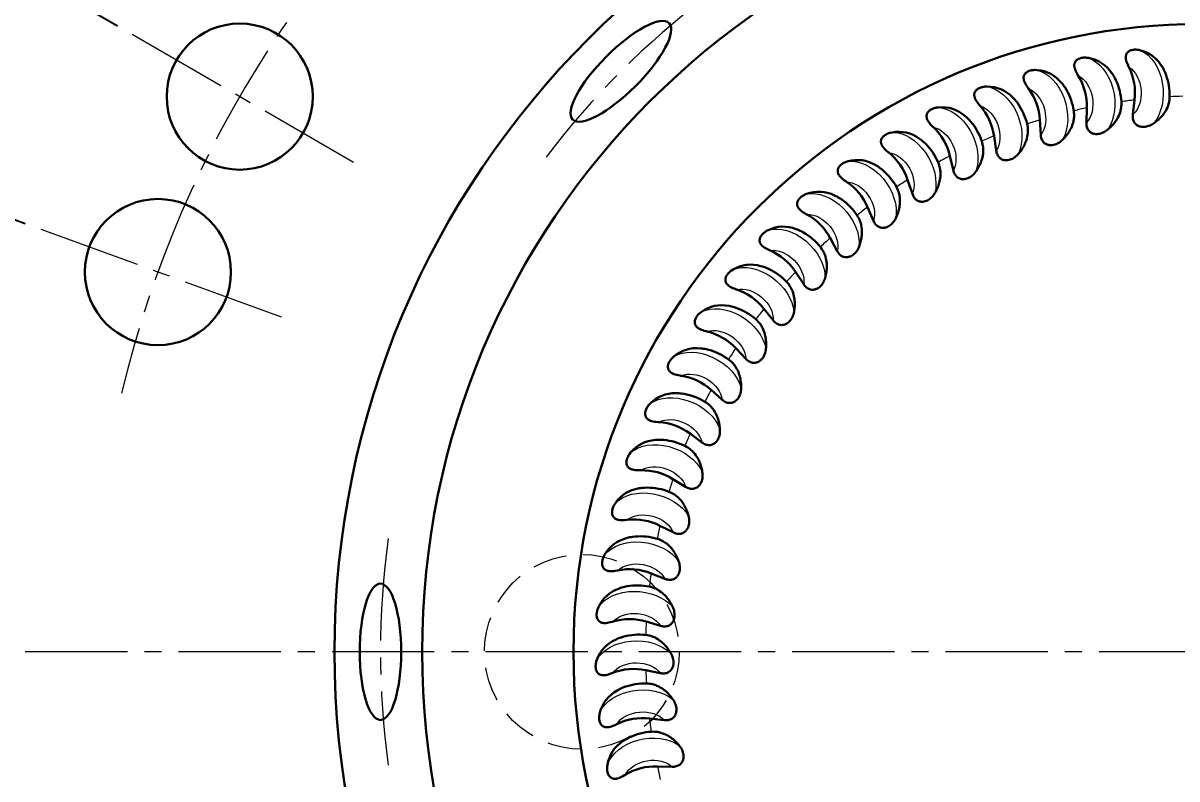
# Model space of a CAD drawing. Extents: x 89 to 510, y -61 to 440.
# Drawn here: x 173.3 to 232.6, y 195.7 to 234.5 of the extents above; entities that cross this region are included whole.
import ezdxf

# ---------------------------------------------------------------- set-up
doc = ezdxf.new("R2010")
doc.units = 0
doc.header["$LTSCALE"] = 7
doc.header["$MEASUREMENT"] = 0
doc.linetypes.add('CENTER2', pattern=[1.125, 0.75, -0.125, 0.125, -0.125])
doc.linetypes.add('HIDDEN', pattern=[0.375, 0.25, -0.125])
doc.layers.get('0').update_dxf_attribs({"linetype": 'CONTINUOUS', "lineweight": 15})
for name, color, linetype, lineweight in [('1', 1, 'CENTER2', 15), ('2', 2, 'HIDDEN', 15), ('3', 3, 'CONTINUOUS', 30), ('8', 252, 'CONTINUOUS', 15)]:
    doc.layers.add(name, color=color, linetype=linetype, lineweight=lineweight)
doc.styles.add('ITALICT', font='ITALICT.shx', dxfattribs={"width": 0.8, "height": 3})
doc.dimstyles.get("Standard").update_dxf_attribs({"dimtxt": 3, "dimasz": 3, "dimexe": 0.5, "dimexo": 0.5, "dimgap": 0.8, "dimtad": 1, "dimdsep": 46, "dimtxsty": 'ITALICT', "dimcen": 0.09, "dimazin": 2, "dimtfac": 1, "dimtmove": 0, "dimatfit": 3, "dimfxl": 1, "dimtolj": 1, "dimtzin": 0, "dimarcsym": 0})

# ---------------------------------------------------------------- blocks, each defined once
blk = doc.blocks.new('*D51')
at = {"color": 0, "lineweight": -2}
for p, q in [((178.165, 234.322), (162.994, 243.081)), ((173.432, 224.172), (156.971, 230.164))]:
    blk.add_line(p, q, dxfattribs=at)
blk.add_arc((233.807, 202.197), 81.268, 152.11518, 157.88482, dxfattribs=at)
at = {"color": 0}
for points in [[(161.538, 240.448), (162.413, 239.964), (163.427, 242.831)], [(158.985, 232.613), (158.052, 232.972), (157.44, 229.993)]]:
    blk.add_solid(points, dxfattribs=at)
at = {"color": 0, "insert": (158.069, 237.515), "char_height": 3, "attachment_point": 5, "rotation": 65, "style": 'ITALICT'}
blk.add_mtext('\\A1;10°', dxfattribs=at)
blk = doc.blocks.new('*D52')
at = {"color": 0, "lineweight": -2}
for p, q in [((173.432, 224.172), (156.954, 230.17)), ((170.807, 202.197), (152.021, 202.197))]:
    blk.add_line(p, q, dxfattribs=at)
blk.add_arc((233.807, 202.197), 81.286, 162.11471, 177.88529, dxfattribs=at)
at = {"color": 0}
for points in [[(155.977, 227.324), (156.922, 226.999), (157.423, 229.999)], [(153.077, 205.188), (152.077, 205.206), (152.521, 202.197)]]:
    blk.add_solid(points, dxfattribs=at)
at = {"color": 0, "insert": (151.491, 216.712), "char_height": 3, "attachment_point": 5, "rotation": 80, "style": 'ITALICT'}
blk.add_mtext('\\A1;20°', dxfattribs=at)
blk = doc.blocks.new('*D53')
at = {"color": 0, "lineweight": -2}
for p, q in [((181.658, 254.346), (170.053, 265.951)), ((170.807, 202.197), (143.645, 202.197))]:
    blk.add_line(p, q, dxfattribs=at)
blk.add_arc((233.807, 202.197), 89.662, 136.91715, 178.08285, dxfattribs=at)
at = {"color": 0}
for points in [[(167.962, 263.789), (168.681, 263.094), (170.407, 265.598)], [(144.696, 205.189), (143.696, 205.205), (144.145, 202.197)]]:
    blk.add_solid(points, dxfattribs=at)
at = {"color": 0, "insert": (148.846, 237.39), "char_height": 3, "attachment_point": 5, "rotation": 67.5, "style": 'ITALICT'}
blk.add_mtext('\\A1;45°', dxfattribs=at)

msp = doc.modelspace()

# ---------------------------------------------------------------- linework, layer by layer
at = {"layer": '1'}
for p, q in [((190.29, 227.322), (178.598, 234.072)), ((186.588, 219.384), (173.902, 224.001)), ((233.807, 202.197), (171.307, 202.197))]:
    msp.add_line(p, q, dxfattribs=at)
for radius, start, end in [(57, 12.67026, 166.53727), (42.14, 127.06668, 142.93332), (42.14, 172.06668, 187.93332)]:
    msp.add_arc((233.807, 202.197), radius, start, end, dxfattribs=at)
at = {"layer": '2'}
msp.add_circle((202.007, 202.197), 5, dxfattribs=at)
at = {"layer": '3'}
for centre, radius in [((233.807, 202.197), 44.5), ((233.807, 202.197), 40.001), ((184.444, 230.697), 3.75), ((233.807, 202.197), 32.23), ((180.245, 221.692), 3.75)]:
    msp.add_circle(centre, radius, dxfattribs=at)
for centre, major_axis in [((204.01, 231.994), (2.475, 2.475)), ((191.668, 202.197), (0, 3.5))]:
    msp.add_ellipse(centre, major_axis=major_axis, ratio=0.304005, dxfattribs=at)
at = {"layer": '8', "lineweight": 30, "ltscale": 0.019004}
for p, q in [((230.385, 230.527), (230.299, 229.771)), ((225.517, 229.502), (225.564, 228.743)), ((223.169, 228.675), (223.281, 227.924)), ((218.733, 226.426), (218.974, 225.705)), ((216.679, 225.02), (216.982, 224.323)), ((214.755, 223.44), (215.117, 222.772)), ((212.976, 221.699), (213.395, 221.065)), ((211.355, 219.809), (211.829, 219.214)), ((208.638, 215.643), (209.208, 215.139)), ((206.686, 211.068), (207.334, 210.67)), ((205.314, 203.746), (206.043, 203.53)), ((205.478, 198.775), (206.233, 198.688))]:
    msp.add_line(p, q, dxfattribs=at)
at = {"layer": '8', "lineweight": 30, "ltscale": 0.019005}
for p, q in [((227.929, 230.12), (227.909, 229.361)), ((220.902, 227.647), (221.079, 226.908)), ((209.906, 217.785), (210.429, 217.233)), ((207.562, 213.398), (208.173, 212.945)), ((206.016, 208.67), (206.696, 208.331)), ((205.558, 206.223), (206.265, 205.945)), ((205.288, 201.257), (206.033, 201.105)), ((205.884, 196.318), (206.644, 196.298))]:
    msp.add_line(p, q, dxfattribs=at)
at = {"layer": '8', "lineweight": 30}
for points in [[(230.691, 233.073), (230.602, 233.093), (230.557, 233.1), (230.511, 233.105), (230.466, 233.109), (230.42, 233.109), (230.375, 233.108), (230.33, 233.104), (230.287, 233.097), (230.244, 233.088), (230.203, 233.076), (230.164, 233.061), (230.128, 233.043), (230.094, 233.023), (230.063, 233.001), (230.036, 232.976), (230.011, 232.949), (229.991, 232.92), (229.974, 232.89), (229.96, 232.859), (229.949, 232.827), (229.941, 232.794), (229.936, 232.76), (229.934, 232.726), (229.934, 232.691), (229.937, 232.656), (229.941, 232.621), (229.956, 232.551), (229.976, 232.481), (230.001, 232.411), (230.03, 232.342), (230.078, 232.24), (230.094, 232.206)], [(228.012, 232.684), (227.921, 232.696), (227.876, 232.699), (227.83, 232.701), (227.784, 232.7), (227.739, 232.697), (227.694, 232.691), (227.65, 232.683), (227.607, 232.673), (227.565, 232.66), (227.526, 232.644), (227.488, 232.626), (227.453, 232.605), (227.421, 232.582), (227.393, 232.557), (227.367, 232.53), (227.346, 232.501), (227.328, 232.471), (227.313, 232.439), (227.302, 232.407), (227.294, 232.374), (227.289, 232.34), (227.287, 232.306), (227.288, 232.272), (227.291, 232.237), (227.297, 232.203), (227.304, 232.168), (227.325, 232.099), (227.351, 232.031), (227.383, 231.964), (227.417, 231.898), (227.474, 231.801), (227.493, 231.769)], [(225.377, 232.063), (225.286, 232.067), (225.24, 232.066), (225.194, 232.063), (225.149, 232.059), (225.104, 232.052), (225.06, 232.042), (225.016, 232.031), (224.974, 232.017), (224.934, 232), (224.896, 231.981), (224.86, 231.96), (224.827, 231.936), (224.797, 231.91), (224.771, 231.883), (224.748, 231.853), (224.729, 231.823), (224.714, 231.791), (224.702, 231.758), (224.694, 231.725), (224.689, 231.691), (224.687, 231.657), (224.688, 231.623), (224.692, 231.589), (224.698, 231.555), (224.706, 231.521), (224.717, 231.487), (224.743, 231.421), (224.776, 231.355), (224.813, 231.291), (224.853, 231.228), (224.918, 231.136), (224.94, 231.106)], [(229.221, 231.897), (229.259, 231.84), (229.296, 231.781), (229.332, 231.721), (229.365, 231.66), (229.428, 231.534), (229.485, 231.404), (229.536, 231.271), (229.58, 231.135), (229.618, 230.997), (229.65, 230.857), (229.676, 230.717), (229.695, 230.577), (229.707, 230.436)], [(231.827, 232.184), (231.86, 232.123), (231.892, 232.062), (231.922, 231.998), (231.95, 231.935), (232.002, 231.804), (232.047, 231.669), (232.086, 231.532), (232.118, 231.393), (232.144, 231.252), (232.164, 231.111), (232.177, 230.969), (232.184, 230.827), (232.184, 230.686)], [(222.806, 231.214), (222.715, 231.211), (222.669, 231.206), (222.624, 231.199), (222.579, 231.19), (222.535, 231.179), (222.492, 231.166), (222.45, 231.151), (222.409, 231.133), (222.371, 231.113), (222.334, 231.091), (222.3, 231.067), (222.269, 231.04), (222.242, 231.012), (222.218, 230.982), (222.198, 230.951), (222.182, 230.919), (222.169, 230.886), (222.16, 230.852), (222.155, 230.818), (222.153, 230.784), (222.154, 230.75), (222.158, 230.716), (222.165, 230.683), (222.174, 230.649), (222.185, 230.616), (222.199, 230.584), (222.231, 230.519), (222.269, 230.457), (222.311, 230.396), (222.357, 230.337), (222.429, 230.251), (222.454, 230.223)], [(226.65, 231.384), (226.693, 231.33), (226.735, 231.275), (226.775, 231.218), (226.814, 231.16), (226.888, 231.04), (226.956, 230.916), (227.018, 230.788), (227.074, 230.656), (227.124, 230.522), (227.168, 230.386), (227.206, 230.249), (227.237, 230.11), (227.262, 229.972)], [(224.133, 230.65), (224.181, 230.6), (224.228, 230.548), (224.273, 230.495), (224.317, 230.441), (224.401, 230.328), (224.479, 230.21), (224.552, 230.087), (224.619, 229.961), (224.681, 229.832), (224.737, 229.7), (224.786, 229.566), (224.829, 229.431), (224.866, 229.295)], [(229.707, 230.436), (229.71, 230.35), (229.708, 230.263), (229.702, 230.189), (229.693, 230.116), (229.682, 230.054), (229.668, 229.992), (229.654, 229.939), (229.637, 229.886), (229.603, 229.791), (229.567, 229.706), (229.528, 229.628), (229.489, 229.557), (229.448, 229.491), (229.406, 229.429), (229.363, 229.371), (229.32, 229.316), (229.276, 229.265), (229.232, 229.215), (229.143, 229.124), (229.052, 229.042), (229.006, 229.003)], [(232.184, 230.686), (232.18, 230.6), (232.17, 230.513), (232.158, 230.44), (232.142, 230.368), (232.125, 230.307), (232.106, 230.248), (232.087, 230.195), (232.066, 230.144), (232.024, 230.052), (231.98, 229.971), (231.935, 229.897), (231.89, 229.829), (231.843, 229.767), (231.796, 229.709), (231.749, 229.655), (231.701, 229.604), (231.653, 229.556), (231.604, 229.511), (231.507, 229.429), (231.409, 229.354), (231.36, 229.319)], [(220.319, 230.145), (220.228, 230.133), (220.183, 230.125), (220.139, 230.114), (220.095, 230.101), (220.052, 230.087), (220.01, 230.07), (219.969, 230.051), (219.931, 230.03), (219.894, 230.006), (219.86, 229.981), (219.828, 229.954), (219.8, 229.925), (219.775, 229.894), (219.754, 229.862), (219.736, 229.83), (219.723, 229.796), (219.713, 229.762), (219.707, 229.728), (219.705, 229.694), (219.706, 229.66), (219.71, 229.626), (219.717, 229.593), (219.726, 229.56), (219.738, 229.527), (219.753, 229.495), (219.769, 229.464), (219.807, 229.403), (219.85, 229.344), (219.897, 229.287), (219.948, 229.232), (220.027, 229.153), (220.055, 229.127)], [(227.262, 229.972), (227.272, 229.885), (227.278, 229.799), (227.278, 229.725), (227.275, 229.651), (227.269, 229.588), (227.261, 229.526), (227.252, 229.471), (227.24, 229.417), (227.214, 229.32), (227.185, 229.232), (227.154, 229.151), (227.12, 229.077), (227.085, 229.007), (227.049, 228.942), (227.012, 228.88), (226.974, 228.822), (226.934, 228.767), (226.895, 228.714), (226.813, 228.615), (226.73, 228.525), (226.688, 228.482)], [(221.69, 229.698), (221.742, 229.652), (221.793, 229.605), (221.843, 229.556), (221.891, 229.506), (221.985, 229.401), (222.073, 229.29), (222.157, 229.174), (222.235, 229.055), (222.307, 228.931), (222.374, 228.805), (222.435, 228.676), (222.49, 228.545), (222.538, 228.413)], [(224.866, 229.295), (224.884, 229.211), (224.897, 229.125), (224.904, 229.051), (224.907, 228.977), (224.907, 228.914), (224.904, 228.851), (224.899, 228.796), (224.893, 228.741), (224.876, 228.642), (224.854, 228.552), (224.83, 228.469), (224.803, 228.391), (224.774, 228.319), (224.744, 228.251), (224.712, 228.186), (224.679, 228.125), (224.645, 228.067), (224.61, 228.011), (224.538, 227.905), (224.462, 227.808), (224.424, 227.762)], [(227.909, 229.361), (227.909, 229.311), (227.912, 229.262), (227.919, 229.205), (227.931, 229.148), (227.946, 229.098), (227.967, 229.05), (227.986, 229.014), (228.008, 228.981), (228.027, 228.956), (228.047, 228.933), (228.085, 228.896), (228.122, 228.868), (228.159, 228.845), (228.195, 228.827), (228.23, 228.812), (228.264, 228.801), (228.299, 228.792), (228.332, 228.785), (228.399, 228.777), (228.464, 228.777), (228.527, 228.782), (228.59, 228.793), (228.652, 228.809), (228.713, 228.83), (228.773, 228.855), (228.833, 228.885), (228.891, 228.919), (228.949, 228.959), (229.006, 229.003)], [(230.299, 229.771), (230.294, 229.722), (230.293, 229.672), (230.295, 229.615), (230.302, 229.558), (230.313, 229.507), (230.329, 229.457), (230.345, 229.42), (230.364, 229.384), (230.381, 229.358), (230.399, 229.333), (230.434, 229.293), (230.469, 229.262), (230.503, 229.236), (230.537, 229.215), (230.571, 229.197), (230.604, 229.183), (230.637, 229.171), (230.67, 229.161), (230.736, 229.148), (230.8, 229.141), (230.865, 229.141), (230.928, 229.147), (230.991, 229.157), (231.054, 229.172), (231.116, 229.192), (231.178, 229.217), (231.239, 229.246), (231.3, 229.28), (231.36, 229.319)], [(217.934, 228.863), (217.845, 228.844), (217.801, 228.831), (217.758, 228.817), (217.715, 228.8), (217.674, 228.782), (217.633, 228.761), (217.595, 228.739), (217.558, 228.714), (217.523, 228.688), (217.491, 228.66), (217.462, 228.63), (217.436, 228.598), (217.414, 228.566), (217.396, 228.532), (217.381, 228.498), (217.371, 228.463), (217.364, 228.429), (217.361, 228.394), (217.362, 228.36), (217.366, 228.326), (217.373, 228.293), (217.383, 228.26), (217.395, 228.228), (217.41, 228.197), (217.427, 228.166), (217.446, 228.136), (217.489, 228.079), (217.537, 228.024), (217.589, 227.972), (217.644, 227.921), (217.731, 227.849), (217.76, 227.826)], [(225.564, 228.743), (225.568, 228.694), (225.575, 228.645), (225.587, 228.588), (225.604, 228.533), (225.624, 228.485), (225.649, 228.439), (225.671, 228.405), (225.696, 228.373), (225.716, 228.35), (225.739, 228.329), (225.78, 228.296), (225.82, 228.271), (225.858, 228.251), (225.895, 228.236), (225.931, 228.225), (225.967, 228.216), (226.002, 228.21), (226.036, 228.207), (226.103, 228.205), (226.167, 228.21), (226.23, 228.221), (226.292, 228.237), (226.353, 228.258), (226.412, 228.284), (226.469, 228.315), (226.526, 228.35), (226.581, 228.389), (226.635, 228.433), (226.688, 228.482)], [(219.339, 228.537), (219.395, 228.496), (219.45, 228.454), (219.504, 228.409), (219.557, 228.363), (219.659, 228.267), (219.757, 228.164), (219.85, 228.056), (219.938, 227.944), (220.021, 227.827), (220.099, 227.707), (220.17, 227.584), (220.236, 227.459), (220.296, 227.331)], [(222.538, 228.413), (222.564, 228.33), (222.584, 228.246), (222.597, 228.173), (222.607, 228.1), (222.612, 228.037), (222.615, 227.974), (222.615, 227.918), (222.613, 227.863), (222.605, 227.763), (222.592, 227.671), (222.575, 227.586), (222.555, 227.507), (222.532, 227.432), (222.508, 227.362), (222.482, 227.295), (222.454, 227.231), (222.425, 227.169), (222.395, 227.111), (222.332, 227), (222.266, 226.896), (222.232, 226.847)], [(223.281, 227.924), (223.29, 227.875), (223.301, 227.827), (223.318, 227.772), (223.34, 227.718), (223.364, 227.672), (223.393, 227.628), (223.418, 227.596), (223.445, 227.567), (223.468, 227.546), (223.492, 227.526), (223.536, 227.497), (223.577, 227.476), (223.617, 227.459), (223.656, 227.448), (223.693, 227.439), (223.729, 227.434), (223.764, 227.431), (223.799, 227.43), (223.865, 227.434), (223.929, 227.445), (223.991, 227.462), (224.051, 227.483), (224.109, 227.51), (224.166, 227.54), (224.221, 227.576), (224.274, 227.616), (224.326, 227.66), (224.376, 227.708), (224.424, 227.762)], [(215.671, 227.378), (215.584, 227.351), (215.541, 227.335), (215.499, 227.316), (215.458, 227.296), (215.418, 227.274), (215.38, 227.251), (215.343, 227.225), (215.308, 227.197), (215.276, 227.168), (215.247, 227.137), (215.221, 227.105), (215.198, 227.071), (215.178, 227.037), (215.163, 227.002), (215.152, 226.966), (215.144, 226.931), (215.141, 226.896), (215.141, 226.861), (215.144, 226.827), (215.151, 226.794), (215.161, 226.761), (215.174, 226.73), (215.189, 226.699), (215.206, 226.669), (215.226, 226.64), (215.247, 226.612), (215.295, 226.558), (215.348, 226.508), (215.404, 226.46), (215.464, 226.415), (215.556, 226.35), (215.587, 226.329)], [(217.099, 227.176), (217.158, 227.14), (217.216, 227.103), (217.274, 227.063), (217.33, 227.022), (217.441, 226.934), (217.547, 226.841), (217.649, 226.741), (217.747, 226.637), (217.84, 226.528), (217.927, 226.415), (218.01, 226.299), (218.086, 226.18), (218.157, 226.058)], [(220.296, 227.331), (220.329, 227.251), (220.356, 227.168), (220.376, 227.097), (220.392, 227.025), (220.403, 226.963), (220.411, 226.9), (220.416, 226.845), (220.419, 226.79), (220.419, 226.689), (220.414, 226.597), (220.404, 226.511), (220.391, 226.43), (220.376, 226.354), (220.358, 226.281), (220.337, 226.212), (220.315, 226.146), (220.292, 226.082), (220.267, 226.021), (220.214, 225.905), (220.157, 225.796), (220.127, 225.744)], [(221.079, 226.908), (221.092, 226.86), (221.108, 226.813), (221.129, 226.76), (221.156, 226.709), (221.184, 226.665), (221.216, 226.623), (221.244, 226.594), (221.273, 226.567), (221.298, 226.548), (221.324, 226.531), (221.37, 226.506), (221.413, 226.488), (221.454, 226.475), (221.494, 226.467), (221.531, 226.462), (221.568, 226.459), (221.603, 226.46), (221.637, 226.462), (221.703, 226.472), (221.766, 226.488), (221.827, 226.51), (221.885, 226.537), (221.94, 226.568), (221.994, 226.604), (222.045, 226.644), (222.095, 226.688), (222.143, 226.736), (222.188, 226.789), (222.232, 226.847)], [(213.545, 225.702), (213.461, 225.667), (213.419, 225.647), (213.379, 225.625), (213.34, 225.602), (213.302, 225.576), (213.266, 225.549), (213.232, 225.52), (213.2, 225.49), (213.17, 225.458), (213.144, 225.424), (213.12, 225.39), (213.1, 225.354), (213.084, 225.318), (213.072, 225.282), (213.064, 225.246), (213.059, 225.21), (213.059, 225.175), (213.062, 225.141), (213.069, 225.107), (213.078, 225.074), (213.091, 225.043), (213.106, 225.012), (213.124, 224.983), (213.144, 224.955), (213.166, 224.927), (213.19, 224.901), (213.242, 224.852), (213.299, 224.806), (213.36, 224.764), (213.423, 224.724), (213.52, 224.668), (213.553, 224.65)], [(218.157, 226.058), (218.196, 225.98), (218.231, 225.901), (218.257, 225.832), (218.279, 225.761), (218.295, 225.7), (218.309, 225.639), (218.319, 225.584), (218.327, 225.529), (218.336, 225.429), (218.338, 225.336), (218.336, 225.25), (218.33, 225.168), (218.321, 225.091), (218.31, 225.017), (218.296, 224.947), (218.28, 224.879), (218.262, 224.814), (218.242, 224.75), (218.2, 224.63), (218.152, 224.517), (218.127, 224.462)], [(218.974, 225.705), (218.991, 225.658), (219.011, 225.613), (219.037, 225.562), (219.067, 225.513), (219.099, 225.471), (219.135, 225.433), (219.165, 225.406), (219.197, 225.382), (219.223, 225.365), (219.25, 225.35), (219.299, 225.329), (219.343, 225.315), (219.385, 225.306), (219.425, 225.301), (219.463, 225.299), (219.5, 225.3), (219.535, 225.304), (219.569, 225.309), (219.634, 225.325), (219.695, 225.346), (219.753, 225.373), (219.809, 225.405), (219.861, 225.441), (219.912, 225.481), (219.96, 225.526), (220.005, 225.574), (220.048, 225.626), (220.089, 225.683), (220.127, 225.744)], [(214.985, 225.625), (215.048, 225.594), (215.109, 225.562), (215.17, 225.527), (215.229, 225.491), (215.347, 225.414), (215.461, 225.33), (215.571, 225.24), (215.678, 225.144), (215.78, 225.044), (215.877, 224.939), (215.969, 224.83), (216.056, 224.718), (216.137, 224.603)], [(216.137, 224.603), (216.183, 224.529), (216.225, 224.453), (216.256, 224.386), (216.285, 224.318), (216.306, 224.259), (216.325, 224.199), (216.339, 224.145), (216.352, 224.091), (216.37, 223.992), (216.381, 223.9), (216.386, 223.814), (216.387, 223.732), (216.385, 223.654), (216.38, 223.58), (216.372, 223.508), (216.362, 223.439), (216.35, 223.373), (216.336, 223.308), (216.304, 223.184), (216.267, 223.067), (216.246, 223.011)], [(216.982, 224.323), (217.003, 224.278), (217.026, 224.234), (217.057, 224.185), (217.091, 224.14), (217.127, 224.101), (217.166, 224.066), (217.198, 224.042), (217.232, 224.02), (217.26, 224.006), (217.288, 223.993), (217.338, 223.977), (217.384, 223.966), (217.426, 223.961), (217.466, 223.96), (217.504, 223.961), (217.541, 223.965), (217.575, 223.972), (217.609, 223.98), (217.672, 224.001), (217.731, 224.028), (217.787, 224.06), (217.839, 224.096), (217.889, 224.137), (217.935, 224.182), (217.979, 224.23), (218.02, 224.282), (218.059, 224.338), (218.094, 224.398), (218.127, 224.462)], [(211.574, 223.846), (211.493, 223.804), (211.453, 223.781), (211.415, 223.756), (211.378, 223.729), (211.343, 223.7), (211.309, 223.67), (211.277, 223.638), (211.248, 223.605), (211.222, 223.571), (211.198, 223.535), (211.178, 223.499), (211.161, 223.461), (211.148, 223.424), (211.139, 223.387), (211.134, 223.35), (211.133, 223.314), (211.135, 223.279), (211.141, 223.245), (211.151, 223.212), (211.163, 223.181), (211.179, 223.15), (211.197, 223.121), (211.217, 223.093), (211.24, 223.067), (211.264, 223.042), (211.29, 223.018), (211.346, 222.973), (211.407, 222.933), (211.471, 222.896), (211.537, 222.862), (211.639, 222.814), (211.674, 222.799)], [(213.015, 223.895), (213.08, 223.87), (213.144, 223.843), (213.207, 223.814), (213.27, 223.783), (213.394, 223.716), (213.515, 223.643), (213.633, 223.563), (213.747, 223.477), (213.857, 223.386), (213.963, 223.29), (214.065, 223.19), (214.161, 223.085), (214.251, 222.978)], [(214.251, 222.978), (214.304, 222.908), (214.352, 222.836), (214.389, 222.772), (214.423, 222.707), (214.45, 222.65), (214.474, 222.591), (214.493, 222.539), (214.51, 222.486), (214.537, 222.389), (214.555, 222.299), (214.568, 222.213), (214.577, 222.132), (214.581, 222.054), (214.582, 221.98), (214.581, 221.908), (214.577, 221.838), (214.571, 221.771), (214.563, 221.705), (214.541, 221.579), (214.515, 221.459), (214.499, 221.401)], [(215.117, 222.772), (215.142, 222.729), (215.169, 222.688), (215.204, 222.642), (215.243, 222.599), (215.281, 222.564), (215.323, 222.532), (215.357, 222.511), (215.393, 222.493), (215.422, 222.481), (215.451, 222.471), (215.502, 222.458), (215.549, 222.452), (215.592, 222.451), (215.632, 222.453), (215.67, 222.458), (215.705, 222.465), (215.739, 222.474), (215.772, 222.485), (215.833, 222.512), (215.89, 222.544), (215.942, 222.581), (215.991, 222.621), (216.037, 222.666), (216.08, 222.715), (216.119, 222.767), (216.155, 222.822), (216.189, 222.881), (216.219, 222.944), (216.246, 223.011)], [(209.771, 221.826), (209.694, 221.777), (209.657, 221.75), (209.621, 221.722), (209.587, 221.692), (209.554, 221.66), (209.523, 221.627), (209.495, 221.593), (209.468, 221.557), (209.445, 221.521), (209.424, 221.483), (209.407, 221.445), (209.394, 221.407), (209.384, 221.369), (209.379, 221.331), (209.377, 221.294), (209.379, 221.258), (209.384, 221.223), (209.393, 221.19), (209.405, 221.158), (209.421, 221.127), (209.439, 221.098), (209.459, 221.071), (209.482, 221.045), (209.506, 221.021), (209.533, 220.998), (209.561, 220.976), (209.621, 220.937), (209.685, 220.902), (209.752, 220.87), (209.821, 220.842), (209.927, 220.803), (209.962, 220.791)], [(211.203, 222), (211.27, 221.981), (211.336, 221.96), (211.401, 221.937), (211.467, 221.911), (211.596, 221.855), (211.723, 221.792), (211.847, 221.723), (211.969, 221.647), (212.086, 221.566), (212.2, 221.48), (212.31, 221.389), (212.415, 221.294), (212.515, 221.194)], [(212.515, 221.194), (212.573, 221.13), (212.627, 221.062), (212.67, 221.002), (212.71, 220.939), (212.741, 220.885), (212.77, 220.829), (212.794, 220.778), (212.815, 220.727), (212.85, 220.633), (212.877, 220.544), (212.897, 220.46), (212.913, 220.38), (212.924, 220.303), (212.931, 220.229), (212.936, 220.157), (212.938, 220.087), (212.938, 220.019), (212.936, 219.953), (212.925, 219.826), (212.909, 219.704), (212.899, 219.645)], [(213.395, 221.065), (213.424, 221.024), (213.454, 220.985), (213.493, 220.943), (213.535, 220.903), (213.577, 220.871), (213.621, 220.844), (213.657, 220.825), (213.694, 220.81), (213.724, 220.801), (213.754, 220.794), (213.806, 220.786), (213.853, 220.784), (213.896, 220.786), (213.936, 220.792), (213.973, 220.8), (214.008, 220.81), (214.041, 220.822), (214.072, 220.836), (214.131, 220.868), (214.185, 220.905), (214.234, 220.946), (214.279, 220.991), (214.321, 221.039), (214.359, 221.091), (214.394, 221.147), (214.425, 221.205), (214.453, 221.267), (214.478, 221.332), (214.499, 221.401)], [(209.563, 219.955), (209.631, 219.942), (209.699, 219.926), (209.766, 219.909), (209.833, 219.889), (209.967, 219.845), (210.099, 219.793), (210.229, 219.735), (210.356, 219.67), (210.481, 219.6), (210.602, 219.523), (210.719, 219.442), (210.832, 219.356), (210.94, 219.266)], [(208.152, 219.656), (208.08, 219.601), (208.045, 219.571), (208.012, 219.54), (207.98, 219.507), (207.95, 219.473), (207.922, 219.437), (207.897, 219.4), (207.874, 219.362), (207.853, 219.324), (207.836, 219.285), (207.823, 219.245), (207.813, 219.206), (207.806, 219.167), (207.804, 219.129), (207.805, 219.092), (207.81, 219.056), (207.819, 219.022), (207.831, 218.989), (207.846, 218.959), (207.864, 218.93), (207.884, 218.902), (207.907, 218.877), (207.932, 218.853), (207.958, 218.831), (207.987, 218.811), (208.017, 218.792), (208.08, 218.757), (208.146, 218.728), (208.216, 218.703), (208.287, 218.68), (208.396, 218.651), (208.432, 218.642)], [(210.94, 219.266), (211.004, 219.207), (211.063, 219.144), (211.111, 219.088), (211.156, 219.029), (211.192, 218.977), (211.226, 218.924), (211.254, 218.876), (211.28, 218.827), (211.323, 218.736), (211.357, 218.65), (211.385, 218.568), (211.407, 218.49), (211.425, 218.414), (211.439, 218.341), (211.45, 218.269), (211.458, 218.2), (211.464, 218.133), (211.467, 218.067), (211.468, 217.939), (211.463, 217.816), (211.458, 217.756)], [(211.829, 219.214), (211.86, 219.176), (211.894, 219.14), (211.937, 219.101), (211.982, 219.065), (212.026, 219.037), (212.073, 219.013), (212.11, 218.998), (212.149, 218.987), (212.179, 218.98), (212.21, 218.975), (212.262, 218.972), (212.309, 218.974), (212.351, 218.98), (212.391, 218.989), (212.427, 219), (212.461, 219.014), (212.493, 219.029), (212.523, 219.045), (212.579, 219.082), (212.629, 219.123), (212.674, 219.169), (212.715, 219.217), (212.753, 219.269), (212.786, 219.324), (212.816, 219.382), (212.842, 219.443), (212.865, 219.508), (212.884, 219.575), (212.899, 219.645)], [(208.108, 217.774), (208.177, 217.767), (208.245, 217.757), (208.314, 217.746), (208.383, 217.732), (208.52, 217.7), (208.656, 217.66), (208.79, 217.613), (208.923, 217.56), (209.053, 217.5), (209.18, 217.435), (209.304, 217.364), (209.424, 217.289), (209.539, 217.208)], [(210.429, 217.233), (210.464, 217.199), (210.501, 217.166), (210.547, 217.13), (210.595, 217.099), (210.641, 217.075), (210.69, 217.055), (210.728, 217.043), (210.768, 217.035), (210.799, 217.031), (210.83, 217.029), (210.882, 217.03), (210.929, 217.036), (210.97, 217.046), (211.009, 217.058), (211.044, 217.073), (211.076, 217.089), (211.107, 217.107), (211.136, 217.126), (211.188, 217.168), (211.234, 217.213), (211.275, 217.262), (211.312, 217.314), (211.345, 217.369), (211.373, 217.427), (211.398, 217.488), (211.419, 217.551), (211.436, 217.616), (211.449, 217.685), (211.458, 217.756)], [(206.728, 217.354), (206.661, 217.293), (206.629, 217.26), (206.598, 217.225), (206.57, 217.19), (206.543, 217.153), (206.518, 217.115), (206.496, 217.076), (206.476, 217.037), (206.459, 216.997), (206.446, 216.956), (206.436, 216.916), (206.429, 216.876), (206.426, 216.836), (206.427, 216.798), (206.432, 216.761), (206.44, 216.726), (206.451, 216.693), (206.466, 216.662), (206.484, 216.632), (206.504, 216.605), (206.527, 216.58), (206.552, 216.556), (206.578, 216.535), (206.607, 216.515), (206.637, 216.497), (206.668, 216.481), (206.734, 216.452), (206.803, 216.429), (206.875, 216.409), (206.948, 216.393), (207.059, 216.374), (207.096, 216.368)], [(209.539, 217.208), (209.608, 217.155), (209.673, 217.097), (209.726, 217.045), (209.776, 216.991), (209.816, 216.943), (209.854, 216.893), (209.886, 216.847), (209.916, 216.801), (209.967, 216.714), (210.009, 216.631), (210.043, 216.552), (210.073, 216.475), (210.097, 216.401), (210.117, 216.33), (210.135, 216.26), (210.149, 216.192), (210.16, 216.125), (210.169, 216.059), (210.182, 215.932), (210.187, 215.809), (210.187, 215.749)], [(209.208, 215.139), (209.246, 215.107), (209.285, 215.077), (209.334, 215.046), (209.384, 215.019), (209.433, 214.999), (209.483, 214.984), (209.522, 214.975), (209.562, 214.971), (209.593, 214.969), (209.624, 214.97), (209.677, 214.976), (209.722, 214.986), (209.763, 214.999), (209.8, 215.015), (209.834, 215.032), (209.865, 215.051), (209.894, 215.072), (209.921, 215.093), (209.969, 215.139), (210.011, 215.189), (210.048, 215.241), (210.08, 215.296), (210.108, 215.354), (210.131, 215.414), (210.151, 215.476), (210.166, 215.541), (210.177, 215.608), (210.184, 215.677), (210.187, 215.749)], [(206.848, 215.475), (206.917, 215.474), (206.986, 215.47), (207.056, 215.465), (207.126, 215.457), (207.265, 215.437), (207.404, 215.409), (207.542, 215.374), (207.679, 215.332), (207.813, 215.285), (207.946, 215.231), (208.075, 215.171), (208.201, 215.106), (208.323, 215.036)], [(208.323, 215.036), (208.396, 214.989), (208.466, 214.937), (208.523, 214.89), (208.578, 214.84), (208.622, 214.795), (208.665, 214.749), (208.7, 214.707), (208.735, 214.663), (208.793, 214.581), (208.841, 214.502), (208.883, 214.426), (208.918, 214.352), (208.949, 214.281), (208.976, 214.211), (208.999, 214.143), (209.019, 214.076), (209.036, 214.011), (209.051, 213.946), (209.074, 213.821), (209.09, 213.699), (209.096, 213.639)], [(205.51, 214.936), (205.448, 214.869), (205.419, 214.834), (205.392, 214.797), (205.367, 214.759), (205.343, 214.72), (205.322, 214.68), (205.303, 214.639), (205.287, 214.598), (205.274, 214.557), (205.264, 214.515), (205.257, 214.474), (205.254, 214.434), (205.255, 214.394), (205.259, 214.356), (205.267, 214.32), (205.278, 214.286), (205.292, 214.254), (205.309, 214.224), (205.33, 214.196), (205.352, 214.17), (205.377, 214.147), (205.404, 214.126), (205.433, 214.107), (205.463, 214.09), (205.494, 214.074), (205.527, 214.061), (205.595, 214.038), (205.666, 214.021), (205.739, 214.008), (205.813, 213.998), (205.925, 213.989), (205.962, 213.986)], [(208.173, 212.945), (208.214, 212.917), (208.256, 212.891), (208.307, 212.864), (208.36, 212.842), (208.41, 212.826), (208.461, 212.815), (208.501, 212.81), (208.541, 212.809), (208.572, 212.81), (208.603, 212.813), (208.655, 212.824), (208.699, 212.838), (208.739, 212.855), (208.774, 212.874), (208.806, 212.894), (208.836, 212.916), (208.863, 212.939), (208.888, 212.962), (208.932, 213.012), (208.97, 213.065), (209.002, 213.121), (209.029, 213.178), (209.052, 213.238), (209.07, 213.3), (209.083, 213.364), (209.093, 213.43), (209.098, 213.497), (209.099, 213.567), (209.096, 213.639)], [(205.793, 213.075), (205.862, 213.08), (205.932, 213.082), (206.001, 213.083), (206.071, 213.081), (206.212, 213.073), (206.353, 213.057), (206.493, 213.035), (206.633, 213.005), (206.772, 212.969), (206.908, 212.927), (207.043, 212.879), (207.174, 212.825), (207.302, 212.766)], [(207.302, 212.766), (207.378, 212.725), (207.452, 212.68), (207.513, 212.638), (207.572, 212.593), (207.62, 212.552), (207.666, 212.51), (207.706, 212.471), (207.744, 212.43), (207.808, 212.353), (207.864, 212.279), (207.912, 212.207), (207.954, 212.137), (207.991, 212.068), (208.023, 212.001), (208.052, 211.935), (208.078, 211.871), (208.101, 211.807), (208.121, 211.744), (208.155, 211.621), (208.182, 211.501), (208.192, 211.442)], [(204.507, 212.421), (204.452, 212.349), (204.426, 212.311), (204.402, 212.272), (204.38, 212.232), (204.36, 212.192), (204.342, 212.15), (204.327, 212.108), (204.315, 212.065), (204.305, 212.023), (204.299, 211.981), (204.296, 211.939), (204.296, 211.898), (204.3, 211.859), (204.308, 211.822), (204.319, 211.786), (204.333, 211.753), (204.35, 211.722), (204.37, 211.694), (204.392, 211.668), (204.417, 211.645), (204.444, 211.624), (204.472, 211.605), (204.503, 211.589), (204.534, 211.574), (204.567, 211.562), (204.6, 211.551), (204.67, 211.534), (204.742, 211.523), (204.816, 211.517), (204.891, 211.514), (205.003, 211.514), (205.041, 211.515)], [(207.334, 210.67), (207.377, 210.646), (207.421, 210.623), (207.474, 210.601), (207.529, 210.583), (207.58, 210.572), (207.632, 210.565), (207.672, 210.564), (207.713, 210.566), (207.743, 210.57), (207.774, 210.576), (207.824, 210.591), (207.867, 210.609), (207.905, 210.629), (207.939, 210.651), (207.969, 210.674), (207.997, 210.698), (208.022, 210.724), (208.044, 210.749), (208.084, 210.803), (208.117, 210.859), (208.144, 210.917), (208.166, 210.977), (208.183, 211.039), (208.196, 211.102), (208.204, 211.167), (208.208, 211.233), (208.207, 211.301), (208.202, 211.37), (208.192, 211.442)], [(204.952, 210.592), (205.02, 210.603), (205.089, 210.611), (205.159, 210.618), (205.228, 210.623), (205.369, 210.627), (205.511, 210.623), (205.653, 210.613), (205.795, 210.596), (205.936, 210.572), (206.076, 210.542), (206.213, 210.506), (206.349, 210.463), (206.481, 210.416)], [(206.481, 210.416), (206.561, 210.382), (206.639, 210.343), (206.703, 210.307), (206.766, 210.267), (206.817, 210.231), (206.867, 210.192), (206.91, 210.157), (206.951, 210.12), (207.022, 210.049), (207.084, 209.98), (207.138, 209.912), (207.186, 209.846), (207.229, 209.781), (207.267, 209.717), (207.302, 209.654), (207.333, 209.591), (207.361, 209.53), (207.387, 209.469), (207.432, 209.349), (207.468, 209.232), (207.484, 209.174)], [(203.728, 209.829), (203.679, 209.752), (203.656, 209.712), (203.636, 209.671), (203.617, 209.629), (203.601, 209.587), (203.587, 209.544), (203.575, 209.501), (203.567, 209.457), (203.561, 209.414), (203.558, 209.372), (203.559, 209.33), (203.563, 209.289), (203.57, 209.251), (203.581, 209.214), (203.595, 209.18), (203.612, 209.148), (203.632, 209.119), (203.654, 209.092), (203.679, 209.068), (203.705, 209.047), (203.734, 209.029), (203.764, 209.013), (203.796, 208.999), (203.828, 208.987), (203.862, 208.977), (203.896, 208.97), (203.967, 208.959), (204.04, 208.955), (204.114, 208.954), (204.189, 208.958), (204.301, 208.968), (204.338, 208.972)], [(206.696, 208.331), (206.741, 208.31), (206.787, 208.292), (206.842, 208.274), (206.898, 208.261), (206.95, 208.254), (207.003, 208.252), (207.043, 208.255), (207.082, 208.26), (207.113, 208.267), (207.143, 208.275), (207.192, 208.295), (207.233, 208.316), (207.269, 208.34), (207.301, 208.364), (207.329, 208.39), (207.354, 208.417), (207.377, 208.444), (207.397, 208.472), (207.432, 208.528), (207.46, 208.587), (207.482, 208.647), (207.499, 208.709), (207.51, 208.772), (207.517, 208.836), (207.52, 208.901), (207.518, 208.967), (207.511, 209.035), (207.5, 209.104), (207.484, 209.174)], [(204.33, 208.045), (204.397, 208.062), (204.465, 208.076), (204.534, 208.089), (204.603, 208.1), (204.743, 208.116), (204.884, 208.125), (205.026, 208.127), (205.169, 208.122), (205.312, 208.111), (205.454, 208.093), (205.594, 208.069), (205.733, 208.039), (205.869, 208.003)], [(205.869, 208.003), (205.952, 207.976), (206.032, 207.944), (206.1, 207.914), (206.165, 207.879), (206.22, 207.848), (206.273, 207.814), (206.318, 207.782), (206.363, 207.749), (206.44, 207.684), (206.507, 207.621), (206.567, 207.558), (206.621, 207.496), (206.669, 207.435), (206.713, 207.375), (206.753, 207.315), (206.789, 207.256), (206.823, 207.197), (206.854, 207.139), (206.909, 207.023), (206.956, 206.91), (206.976, 206.853)], [(203.177, 207.178), (203.135, 207.097), (203.116, 207.056), (203.099, 207.013), (203.085, 206.97), (203.072, 206.926), (203.062, 206.882), (203.054, 206.838), (203.049, 206.794), (203.047, 206.751), (203.048, 206.708), (203.052, 206.666), (203.06, 206.626), (203.071, 206.589), (203.085, 206.553), (203.101, 206.52), (203.121, 206.49), (203.143, 206.462), (203.168, 206.438), (203.194, 206.416), (203.223, 206.398), (203.253, 206.382), (203.284, 206.368), (203.317, 206.357), (203.35, 206.348), (203.385, 206.342), (203.42, 206.337), (203.492, 206.333), (203.565, 206.334), (203.638, 206.341), (203.712, 206.351), (203.823, 206.37), (203.86, 206.378)], [(206.265, 205.945), (206.311, 205.928), (206.359, 205.913), (206.415, 205.901), (206.472, 205.893), (206.524, 205.89), (206.577, 205.893), (206.617, 205.899), (206.656, 205.908), (206.685, 205.917), (206.714, 205.928), (206.761, 205.952), (206.801, 205.977), (206.835, 206.003), (206.864, 206.031), (206.89, 206.059), (206.913, 206.087), (206.933, 206.116), (206.951, 206.146), (206.98, 206.206), (207.003, 206.266), (207.02, 206.328), (207.031, 206.391), (207.037, 206.455), (207.039, 206.519), (207.036, 206.584), (207.028, 206.65), (207.015, 206.717), (206.998, 206.785), (206.976, 206.853)], [(203.932, 205.454), (203.998, 205.476), (204.064, 205.497), (204.132, 205.515), (204.199, 205.532), (204.337, 205.56), (204.477, 205.582), (204.619, 205.596), (204.762, 205.604), (204.905, 205.605), (205.048, 205.599), (205.19, 205.588), (205.331, 205.57), (205.469, 205.546)], [(205.469, 205.546), (205.554, 205.526), (205.637, 205.502), (205.707, 205.477), (205.775, 205.449), (205.832, 205.422), (205.888, 205.393), (205.936, 205.365), (205.983, 205.336), (206.066, 205.278), (206.139, 205.221), (206.203, 205.164), (206.262, 205.107), (206.316, 205.05), (206.364, 204.994), (206.409, 204.938), (206.451, 204.882), (206.49, 204.826), (206.526, 204.771), (206.59, 204.661), (206.647, 204.551), (206.673, 204.497)], [(202.86, 204.49), (202.825, 204.405), (202.81, 204.362), (202.797, 204.318), (202.786, 204.274), (202.777, 204.229), (202.77, 204.185), (202.767, 204.14), (202.765, 204.096), (202.767, 204.052), (202.772, 204.01), (202.78, 203.969), (202.791, 203.93), (202.805, 203.893), (202.822, 203.859), (202.842, 203.827), (202.864, 203.799), (202.888, 203.774), (202.915, 203.751), (202.943, 203.732), (202.973, 203.716), (203.005, 203.703), (203.037, 203.692), (203.07, 203.684), (203.105, 203.678), (203.139, 203.674), (203.175, 203.673), (203.246, 203.675), (203.319, 203.683), (203.392, 203.696), (203.465, 203.712), (203.573, 203.741), (203.61, 203.752)], [(206.043, 203.53), (206.091, 203.517), (206.139, 203.507), (206.196, 203.499), (206.254, 203.496), (206.306, 203.498), (206.358, 203.506), (206.397, 203.515), (206.436, 203.527), (206.464, 203.539), (206.492, 203.553), (206.537, 203.58), (206.574, 203.609), (206.606, 203.638), (206.633, 203.668), (206.656, 203.698), (206.676, 203.729), (206.693, 203.759), (206.709, 203.79), (206.733, 203.852), (206.75, 203.915), (206.762, 203.978), (206.768, 204.041), (206.768, 204.105), (206.764, 204.17), (206.755, 204.234), (206.742, 204.299), (206.724, 204.365), (206.701, 204.431), (206.673, 204.497)], [(203.762, 202.838), (203.826, 202.866), (203.89, 202.892), (203.955, 202.916), (204.021, 202.939), (204.156, 202.979), (204.294, 203.012), (204.434, 203.039), (204.576, 203.059), (204.718, 203.073), (204.861, 203.08), (205.003, 203.081), (205.145, 203.075), (205.285, 203.063)], [(205.285, 203.063), (205.371, 203.051), (205.456, 203.034), (205.528, 203.015), (205.599, 202.993), (205.658, 202.971), (205.716, 202.947), (205.766, 202.924), (205.816, 202.899), (205.903, 202.849), (205.98, 202.798), (206.05, 202.747), (206.113, 202.695), (206.172, 202.643), (206.225, 202.591), (206.275, 202.539), (206.321, 202.487), (206.365, 202.435), (206.405, 202.383), (206.479, 202.279), (206.545, 202.175), (206.576, 202.123)], [(206.033, 201.105), (206.081, 201.096), (206.131, 201.091), (206.188, 201.088), (206.246, 201.09), (206.298, 201.097), (206.349, 201.108), (206.387, 201.121), (206.424, 201.137), (206.451, 201.151), (206.478, 201.167), (206.52, 201.198), (206.555, 201.23), (206.584, 201.262), (206.608, 201.294), (206.628, 201.326), (206.646, 201.358), (206.661, 201.39), (206.673, 201.422), (206.692, 201.486), (206.704, 201.55), (206.71, 201.614), (206.71, 201.678), (206.705, 201.741), (206.695, 201.805), (206.681, 201.869), (206.661, 201.932), (206.638, 201.996), (206.609, 202.06), (206.576, 202.123)], [(202.778, 201.784), (202.75, 201.697), (202.739, 201.652), (202.73, 201.608), (202.723, 201.562), (202.718, 201.517), (202.715, 201.472), (202.715, 201.427), (202.718, 201.383), (202.724, 201.34), (202.732, 201.298), (202.744, 201.258), (202.758, 201.22), (202.775, 201.184), (202.795, 201.152), (202.817, 201.122), (202.842, 201.096), (202.869, 201.073), (202.897, 201.053), (202.927, 201.036), (202.958, 201.023), (202.991, 201.012), (203.024, 201.005), (203.058, 200.999), (203.092, 200.997), (203.127, 200.996), (203.163, 200.997), (203.234, 201.006), (203.306, 201.02), (203.377, 201.039), (203.448, 201.062), (203.554, 201.1), (203.589, 201.114)], [(203.821, 200.217), (203.882, 200.25), (203.943, 200.282), (204.006, 200.312), (204.07, 200.34), (204.201, 200.392), (204.335, 200.437), (204.472, 200.476), (204.612, 200.508), (204.752, 200.534), (204.894, 200.554), (205.036, 200.567), (205.178, 200.574), (205.318, 200.574)], [(205.318, 200.574), (205.405, 200.569), (205.491, 200.56), (205.564, 200.547), (205.637, 200.531), (205.697, 200.515), (205.757, 200.496), (205.809, 200.477), (205.861, 200.456), (205.952, 200.414), (206.034, 200.37), (206.108, 200.325), (206.175, 200.279), (206.238, 200.233), (206.296, 200.186), (206.35, 200.138), (206.401, 200.091), (206.448, 200.042), (206.493, 199.994), (206.576, 199.897), (206.651, 199.799), (206.686, 199.75)], [(206.233, 198.688), (206.283, 198.684), (206.332, 198.683), (206.39, 198.685), (206.447, 198.692), (206.498, 198.703), (206.548, 198.719), (206.585, 198.735), (206.621, 198.754), (206.647, 198.771), (206.672, 198.789), (206.711, 198.824), (206.743, 198.858), (206.769, 198.893), (206.79, 198.927), (206.808, 198.96), (206.822, 198.994), (206.834, 199.027), (206.844, 199.06), (206.857, 199.126), (206.863, 199.19), (206.863, 199.254), (206.858, 199.318), (206.848, 199.381), (206.832, 199.444), (206.812, 199.506), (206.788, 199.568), (206.759, 199.629), (206.725, 199.69), (206.686, 199.75)], [(202.932, 199.081), (202.912, 198.992), (202.905, 198.947), (202.899, 198.901), (202.896, 198.856), (202.895, 198.81), (202.897, 198.765), (202.901, 198.72), (202.907, 198.677), (202.917, 198.634), (202.929, 198.593), (202.944, 198.554), (202.961, 198.517), (202.981, 198.484), (203.004, 198.453), (203.029, 198.425), (203.056, 198.401), (203.084, 198.381), (203.114, 198.363), (203.146, 198.349), (203.178, 198.339), (203.211, 198.331), (203.245, 198.326), (203.279, 198.324), (203.314, 198.324), (203.349, 198.327), (203.384, 198.331), (203.454, 198.346), (203.524, 198.366), (203.594, 198.391), (203.663, 198.42), (203.765, 198.468), (203.798, 198.484)], [(204.108, 197.611), (204.165, 197.649), (204.224, 197.686), (204.284, 197.721), (204.345, 197.755), (204.471, 197.818), (204.601, 197.875), (204.734, 197.926), (204.87, 197.97), (205.008, 198.008), (205.147, 198.04), (205.288, 198.066), (205.428, 198.085), (205.568, 198.097)], [(205.568, 198.097), (205.655, 198.1), (205.742, 198.098), (205.816, 198.092), (205.889, 198.083), (205.951, 198.071), (206.012, 198.058), (206.066, 198.043), (206.119, 198.027), (206.214, 197.993), (206.299, 197.957), (206.376, 197.918), (206.448, 197.878), (206.514, 197.838), (206.576, 197.796), (206.634, 197.753), (206.688, 197.71), (206.74, 197.666), (206.789, 197.622), (206.88, 197.532), (206.963, 197.442), (207.002, 197.396)], [(206.644, 196.298), (206.694, 196.299), (206.743, 196.301), (206.8, 196.309), (206.857, 196.321), (206.907, 196.336), (206.955, 196.357), (206.99, 196.376), (207.024, 196.398), (207.049, 196.416), (207.072, 196.437), (207.108, 196.475), (207.137, 196.512), (207.16, 196.549), (207.178, 196.584), (207.193, 196.62), (207.204, 196.654), (207.213, 196.688), (207.22, 196.722), (207.227, 196.788), (207.228, 196.853), (207.222, 196.917), (207.212, 196.98), (207.196, 197.042), (207.175, 197.103), (207.15, 197.163), (207.12, 197.223), (207.085, 197.281), (207.046, 197.339), (207.002, 197.396)], [(203.321, 196.402), (203.309, 196.311), (203.305, 196.266), (203.304, 196.22), (203.305, 196.174), (203.308, 196.129), (203.314, 196.084), (203.321, 196.04), (203.332, 195.997), (203.345, 195.955), (203.36, 195.916), (203.379, 195.878), (203.399, 195.843), (203.422, 195.811), (203.448, 195.783), (203.475, 195.757), (203.504, 195.736), (203.534, 195.717), (203.565, 195.703), (203.598, 195.692), (203.631, 195.684), (203.665, 195.679), (203.699, 195.677), (203.733, 195.678), (203.768, 195.681), (203.802, 195.687), (203.837, 195.694), (203.905, 195.715), (203.973, 195.741), (204.04, 195.772), (204.107, 195.807), (204.204, 195.863), (204.236, 195.883)]]:
    msp.add_lwpolyline(points, dxfattribs=at)
for centre, start, end in [((224.951, 230.217), 358.15025, 31.4044), ((227.427, 230.882), 353.15025, 26.4044), ((222.543, 229.338), 3.15026, 36.4044), ((220.22, 228.253), 8.15025, 41.4044), ((218.001, 226.97), 13.15025, 46.4044), ((215.902, 225.498), 18.15025, 51.40439), ((213.939, 223.848), 23.15025, 56.40439), ((212.128, 222.034), 28.15025, 61.40439), ((210.481, 220.069), 33.15026, 66.4044), ((209.013, 217.968), 38.15026, 71.4044), ((207.732, 215.747), 43.15025, 76.4044), ((206.651, 213.423), 48.15026, 81.4044), ((205.776, 211.014), 53.15026, 86.40439), ((205.114, 208.537), 58.15026, 91.4044), ((204.67, 206.012), 63.15026, 96.4044), ((204.449, 203.458), 68.15026, 101.4044), ((204.451, 200.895), 73.15026, 106.4044), ((204.676, 198.341), 78.15025, 111.4044), ((205.123, 195.817), 83.15025, 116.4044), ((205.788, 193.341), 88.15025, 121.40439)]:
    msp.add_arc(centre, 2.979, start, end, dxfattribs=at)
at = {"layer": '8', "lineweight": 13}
for start, end in [(96.88917, 98.26147), (91.88917, 93.26147), (101.88916, 103.26147), (106.88916, 108.26147), (111.88916, 113.26147), (116.88916, 118.26147), (121.88916, 123.26147), (126.88916, 128.26147), (131.88917, 133.26147), (136.88916, 138.26147), (141.88916, 143.26147), (146.88917, 148.26147), (151.88916, 153.26147), (156.88916, 158.26147), (161.88916, 163.26147), (166.88916, 168.26147), (171.88916, 173.26147), (176.88916, 178.26147), (181.88916, 183.26147), (186.88916, 188.26147), (191.88916, 193.26147)]:
    msp.add_arc((233.807, 202.197), 28.535, start, end, dxfattribs=at)
at = {"layer": '8', "lineweight": 13, "extrusion": (0, 0, -1)}
for centre, major_axis, start_param, end_param in [((230.308, 231.002), (-0.19, 2.172), 0.373338, 2.516708), ((227.811, 230.587), (-0.379, 2.147), 0.373338, 2.516708), ((225.359, 229.957), (-0.564, 2.106), 0.373338, 2.516708), ((227.254, 230.489), (-0.24, 1.359), 0.488633, 2.663304), ((229.744, 230.953), (-0.12, 1.375), 0.488633, 2.663304), ((222.972, 229.115), (-0.746, 2.049), 0.373338, 2.516708), ((224.813, 229.81), (-0.357, 1.333), 0.488633, 2.663304), ((220.667, 228.068), (-0.921, 1.976), 0.373338, 2.516708), ((222.44, 228.921), (-0.472, 1.297), 0.488633, 2.663304), ((218.462, 226.824), (-1.09, 1.888), 0.373338, 2.516708), ((220.154, 227.829), (-0.583, 1.251), 0.488633, 2.663304), ((217.972, 226.541), (-0.69, 1.195), 0.488633, 2.663304), ((216.374, 225.393), (-1.25, 1.786), 0.373338, 2.516708), ((215.911, 225.069), (-0.792, 1.13), 0.488633, 2.663304), ((214.419, 223.785), (-1.401, 1.67), 0.373338, 2.516708), ((213.986, 223.422), (-0.887, 1.057), 0.488633, 2.663304), ((212.611, 222.013), (-1.541, 1.541), 0.373338, 2.516708), ((212.211, 221.613), (-0.976, 0.976), 0.488633, 2.663304), ((210.965, 220.091), (-1.67, 1.401), 0.373338, 2.516708), ((210.601, 219.657), (-1.057, 0.887), 0.488633, 2.663304), ((209.492, 218.032), (-1.786, 1.25), 0.373338, 2.516708), ((209.168, 217.568), (-1.13, 0.792), 0.488633, 2.663304), ((208.205, 215.852), (-1.888, 1.09), 0.373338, 2.516708), ((207.922, 215.362), (-1.195, 0.69), 0.488633, 2.663304), ((207.112, 213.569), (-1.976, 0.921), 0.373338, 2.516708), ((206.873, 213.056), (-1.251, 0.583), 0.488633, 2.663304), ((206.223, 211.199), (-2.049, 0.746), 0.373338, 2.516708), ((206.029, 210.667), (-1.297, 0.472), 0.488633, 2.663304), ((205.543, 208.761), (-2.106, 0.564), 0.373338, 2.516708), ((205.397, 208.214), (-1.333, 0.357), 0.488633, 2.663304), ((205.079, 206.272), (-2.147, 0.379), 0.373338, 2.516708), ((204.98, 205.715), (-1.359, 0.24), 0.488633, 2.663304), ((204.833, 203.753), (-2.172, 0.19), 0.373338, 2.516708), ((204.783, 203.189), (-1.375, 0.12), 0.488633, 2.663304), ((204.807, 201.222), (-2.18, 0), 0.373338, 2.516708), ((204.807, 200.656), (-1.38, 0), 0.488633, 2.663304), ((205.003, 198.698), (-2.172, -0.19), 0.373338, 2.516708), ((205.052, 198.134), (-1.375, -0.12), 0.488633, 2.663304), ((205.417, 196.201), (-2.147, -0.379), 0.373338, 2.516708), ((205.516, 195.643), (-1.359, -0.24), 0.488633, 2.663304)]:
    msp.add_ellipse(centre, major_axis=major_axis, ratio=0.707107, start_param=start_param, end_param=end_param, dxfattribs=at)
at = {"layer": '8', "lineweight": 30, "extrusion": (0, 0, -1)}
for centre, major_axis, start_param, end_param in [((139.062, 98.909), (-92.198, -133.906), 3.104731, 3.191025), ((148.425, 91.044), (-80.176, -141.432), 3.104731, 3.191025), ((158.437, 84.026), (-67.545, -147.882), 3.104731, 3.191025), ((169.024, 77.907), (-54.399, -153.206), 3.104731, 3.191025), ((180.103, 72.733), (-40.839, -157.364), 3.104731, 3.191025), ((191.591, 68.545), (-26.969, -160.325), 3.104731, 3.191025), ((203.4, 65.374), (-12.893, -162.065), 3.104731, 3.191025), ((215.44, 63.245), (1.281, -162.572), 3.104731, 3.191025), ((227.621, 62.173), (15.445, -161.842), 3.104731, 3.191025), ((239.848, 62.166), (29.492, -159.88), 3.104731, 3.191025), ((252.03, 63.226), (43.314, -156.701), 3.104731, 3.191025), ((264.073, 65.343), (56.807, -152.33), 3.104731, 3.191025), ((275.885, 68.501), (69.867, -146.799), 3.104731, 3.191025), ((287.377, 72.677), (82.396, -140.151), 3.104731, 3.191025), ((298.462, 77.839), (94.297, -132.436), 3.104731, 3.191025), ((309.054, 83.947), (105.481, -123.714), 3.104731, 3.191025), ((319.074, 90.956), (-115.862, 114.05), 6.246323, 6.332617), ((328.445, 98.81), (-125.361, 103.518), 6.246323, 6.332617), ((337.096, 107.452), (-133.906, 92.198), 6.246323, 6.332617), ((344.96, 116.815), (-141.432, 80.176), 6.246323, 6.332617)]:
    msp.add_ellipse(centre, major_axis=major_axis, ratio=0.10265, start_param=start_param, end_param=end_param, dxfattribs=at)

# ---------------------------------------------------------------- dimensions: what is measured, and where the dimension line sits
for base, line1, line2, picture, middle in [((156.158, 247.028), ((191.911, 244.093), (182.012, 253.993)), ((171.307, 202.197), (296.307, 202.197)), '*D53', (148.846, 237.39)), ((161.184, 238.67), ((190.29, 227.322), (178.598, 234.072)), ((186.588, 219.384), (173.902, 224.001)), '*D51', (158.069, 237.515)), ((154.712, 220.943), ((171.307, 202.197), (296.307, 202.197)), ((186.588, 219.384), (173.902, 224.001)), '*D52', (151.491, 216.712))]:
    dim = msp.add_angular_dim_2l(base=base, line1=line1, line2=line2, dimstyle='Standard')
    dim.commit()
    dim.dimension.update_dxf_attribs({"geometry": picture, "text_midpoint": middle})

doc.saveas('drawing.dxf')
